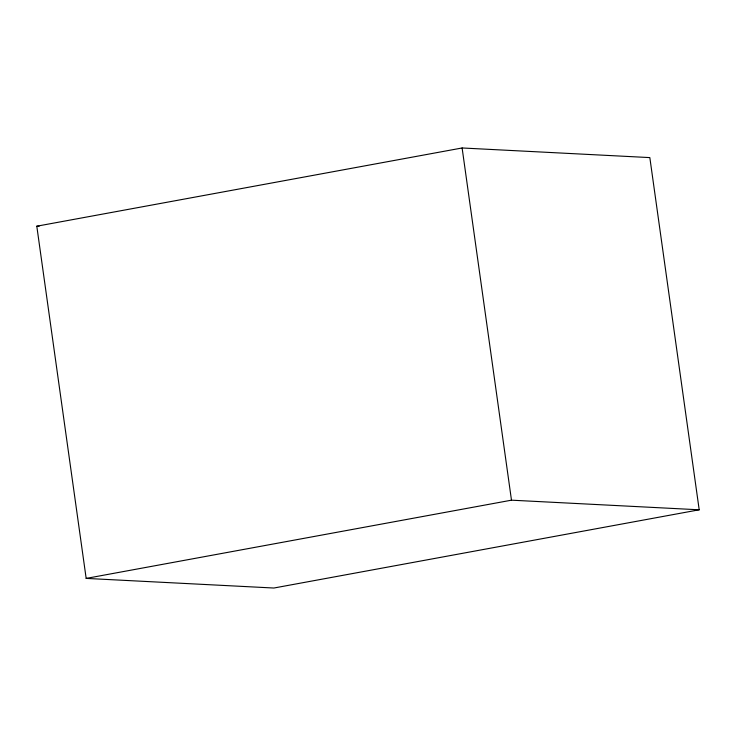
<?xml version="1.0" encoding="UTF-8"?>
<svg xmlns="http://www.w3.org/2000/svg" width="736" height="736" viewBox="0 0 736 736"><rect width="100%" height="100%" fill="white"/><g stroke="black" fill="none" stroke-linecap="round" stroke-linejoin="round"><path stroke-width="1.1" d="M36.8 226.2L462.116 147.973L649.833 157.596L699.2 509.8L273.884 588.027L86.167 578.404L36.8 226.2L39.091 226.311M86.167 578.404L511.483 500.176L699.2 509.8M462.116 147.973L511.483 500.176"/></g></svg>
